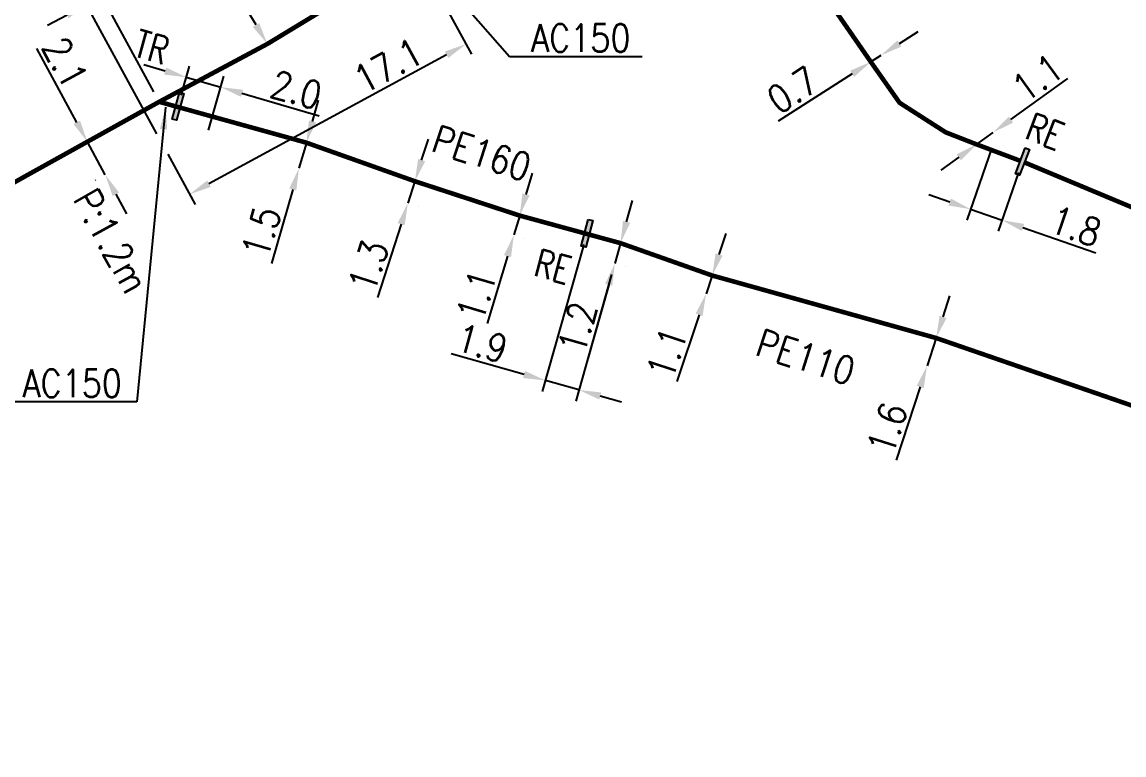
# Model space of a CAD drawing. Header units: millimetres. Extents: x 149996 to 151004, y 126998 to 128018.
# Drawn here: x 150460.7 to 150520.6, y 127291.5 to 127331.4 of the extents above; entities that cross this region are included whole.
import ezdxf
from ezdxf.enums import TextEntityAlignment as Align

# ---------------------------------------------------------------- set-up
doc = ezdxf.new("R2010")
doc.units = ezdxf.units.MM
doc.header["$PDMODE"] = 34
doc.linetypes.add('L_25_AP', pattern=[2000, 1000, 1000])
doc.linetypes.add('L_25_PE', pattern=[2000, 1000, 1000])
doc.layers.get('0').update_dxf_attribs({"linetype": 'CONTINUOUS'})
doc.layers.get('DEFPOINTS').update_dxf_attribs({"linetype": 'CONTINUOUS'})
doc.layers.add('L_150', color=1, linetype='CONTINUOUS')
doc.layers.add('L_340', color=7, linetype='CONTINUOUS')
doc.styles.add('G_ROMANS', font='ROMANS.SHX', dxfattribs={"width": 0.75})
doc.styles.get("Standard").update_dxf_attribs({"font": 'romans.shx', "width": 0.85})
doc.dimstyles.get("Standard").update_dxf_attribs({"dimtxt": 1.5, "dimasz": 1.2, "dimexe": 0.625, "dimexo": 0.625, "dimgap": 0.25, "dimtad": 1, "dimdec": 1, "dimzin": 0, "dimdsep": 46, "dimtxsty": 'Standard', "dimcen": -0.5, "dimadec": 0, "dimazin": 0, "dimtfac": 1, "dimtdec": 1, "dimtmove": 0, "dimatfit": 3, "dimfxl": 0, "dimtolj": 1, "dimtzin": 0, "dimarcsym": 0})

# ---------------------------------------------------------------- blocks, each defined once
blk = doc.blocks.new('*D76')
at = {"layer": 'DEFPOINTS', "color": 0, "linetype": 'Continuous', "transparency": 16777216}
for p in [(150467.444, 127341.183), (150467.444, 127341.183), (150474.027, 127330.206)]:
    blk.add_point(p, dxfattribs=at)
at = {"layer": 'L_150', "color": 0, "linetype": 'Continuous', "lineweight": -2, "transparency": 16777216}
blk.add_line((150473.41, 127331.235), (150468.061, 127340.154), dxfattribs=at)
at = {"layer": 'L_150', "color": 0, "linetype": 'Continuous', "transparency": 16777216}
for points in [[(150468.233, 127340.257), (150467.89, 127340.051), (150467.444, 127341.183)], [(150473.582, 127331.338), (150473.239, 127331.132), (150474.027, 127330.206)]]:
    blk.add_solid(points, dxfattribs=at)
at = {"layer": 'L_150', "color": 0, "linetype": 'Continuous', "transparency": 16777216, "insert": (150471.593, 127336.209), "char_height": 1.5, "attachment_point": 5, "rotation": 300.95354}
blk.add_mtext('\\A1;12.8', dxfattribs=at)
blk = doc.blocks.new('*D321')
at = {"layer": 'DEFPOINTS', "color": 0, "linetype": 'Continuous', "transparency": 16777216}
for p in [(150507.374, 127329.581), (150507.374, 127329.581), (150506.827, 127329.231)]:
    blk.add_point(p, dxfattribs=at)
at = {"layer": 'L_150', "color": 0, "linetype": 'Continuous', "lineweight": -2, "transparency": 16777216}
for p, q in [((150508.385, 127330.228), (150509.396, 127330.875)), ((150507.374, 127329.581), (150506.827, 127329.231)), ((150505.816, 127328.584), (150501.783, 127326.002))]:
    blk.add_line(p, q, dxfattribs=at)
at = {"layer": 'L_150', "color": 0, "linetype": 'Continuous', "transparency": 16777216}
for points in [[(150508.277, 127330.397), (150508.493, 127330.06), (150507.374, 127329.581)], [(150505.708, 127328.752), (150505.924, 127328.415), (150506.827, 127329.231)]]:
    blk.add_solid(points, dxfattribs=at)
at = {"layer": 'L_150', "color": 0, "linetype": 'Continuous', "transparency": 16777216, "insert": (150502.58, 127327.699), "char_height": 1.5, "attachment_point": 5, "rotation": 32.62434}
blk.add_mtext('\\A1;0.7', dxfattribs=at)
blk = doc.blocks.new('*D322')
at = {"layer": 'DEFPOINTS', "color": 0, "linetype": 'Continuous', "transparency": 16777216}
for p in [(150510.381, 127314.22), (150509.884, 127312.699), (150509.884, 127312.699)]:
    blk.add_point(p, dxfattribs=at)
at = {"layer": 'L_150', "color": 0, "linetype": 'Continuous', "lineweight": -2, "transparency": 16777216}
for p, q in [((150510.754, 127315.36), (150511.127, 127316.501)), ((150510.381, 127314.22), (150509.884, 127312.699)), ((150509.511, 127311.558), (150508.21, 127307.576))]:
    blk.add_line(p, q, dxfattribs=at)
at = {"layer": 'L_150', "color": 0, "linetype": 'Continuous', "transparency": 16777216}
for points in [[(150510.564, 127315.422), (150510.944, 127315.298), (150510.381, 127314.22)], [(150509.321, 127311.62), (150509.701, 127311.496), (150509.884, 127312.699)]]:
    blk.add_solid(points, dxfattribs=at)
at = {"layer": 'L_150', "color": 0, "linetype": 'Continuous', "transparency": 16777216, "insert": (150507.723, 127309.308), "char_height": 1.5, "attachment_point": 5, "rotation": 71.8979}
blk.add_mtext('\\A1;1.6', dxfattribs=at)
blk = doc.blocks.new('*D323')
at = {"layer": 'DEFPOINTS', "color": 0, "linetype": 'Continuous', "transparency": 16777216}
for p in [(150498.203, 127317.615), (150497.872, 127316.619), (150497.872, 127316.619)]:
    blk.add_point(p, dxfattribs=at)
at = {"layer": 'L_150', "color": 0, "linetype": 'Continuous', "lineweight": -2, "transparency": 16777216}
for p, q in [((150498.581, 127318.754), (150498.96, 127319.893)), ((150498.203, 127317.615), (150497.872, 127316.619)), ((150497.493, 127315.48), (150496.287, 127311.85))]:
    blk.add_line(p, q, dxfattribs=at)
at = {"layer": 'L_150', "color": 0, "linetype": 'Continuous', "transparency": 16777216}
for points in [[(150498.391, 127318.817), (150498.771, 127318.691), (150498.203, 127317.615)], [(150497.304, 127315.543), (150497.683, 127315.417), (150497.872, 127316.619)]]:
    blk.add_solid(points, dxfattribs=at)
at = {"layer": 'L_150', "color": 0, "linetype": 'Continuous', "transparency": 16777216, "insert": (150495.752, 127313.411), "char_height": 1.5, "attachment_point": 5, "rotation": 71.61981}
blk.add_mtext('\\A1;1.1', dxfattribs=at)
blk = doc.blocks.new('*D324')
at = {"layer": 'DEFPOINTS', "color": 0, "linetype": 'Continuous', "transparency": 16777216}
for p in [(150493.223, 127319.374), (150492.91, 127318.268), (150492.91, 127318.268)]:
    blk.add_point(p, dxfattribs=at)
at = {"layer": 'L_150', "color": 0, "linetype": 'Continuous', "lineweight": -2, "transparency": 16777216}
for p, q in [((150493.55, 127320.529), (150493.876, 127321.684)), ((150493.223, 127319.374), (150492.91, 127318.268)), ((150493.825, 127319.204), (150493.825, 127319.204)), ((150493.512, 127318.097), (150493.512, 127318.097)), ((150492.584, 127317.113), (150491.443, 127313.082))]:
    blk.add_line(p, q, dxfattribs=at)
at = {"layer": 'L_150', "color": 0, "linetype": 'Continuous', "transparency": 16777216}
for points in [[(150493.357, 127320.583), (150493.742, 127320.474), (150493.223, 127319.374)], [(150492.391, 127317.167), (150492.776, 127317.058), (150492.91, 127318.268)]]:
    blk.add_solid(points, dxfattribs=at)
at = {"layer": 'L_150', "color": 0, "linetype": 'Continuous', "transparency": 16777216, "insert": (150490.888, 127314.792), "char_height": 1.5, "attachment_point": 5, "rotation": 74.20716}
blk.add_mtext('\\A1;1.2', dxfattribs=at)
blk = doc.blocks.new('*D325')
at = {"layer": 'DEFPOINTS', "color": 0, "linetype": 'Continuous', "transparency": 16777216}
for p in [(150487.741, 127320.873), (150487.425, 127319.819), (150487.425, 127319.819)]:
    blk.add_point(p, dxfattribs=at)
at = {"layer": 'L_150', "color": 0, "linetype": 'Continuous', "lineweight": -2, "transparency": 16777216}
for p, q in [((150488.086, 127322.022), (150488.431, 127323.171)), ((150487.741, 127320.873), (150487.425, 127319.819)), ((150488.34, 127320.693), (150488.34, 127320.693)), ((150488.023, 127319.639), (150488.023, 127319.639)), ((150487.08, 127318.67), (150485.98, 127315.006))]:
    blk.add_line(p, q, dxfattribs=at)
at = {"layer": 'L_150', "color": 0, "linetype": 'Continuous', "transparency": 16777216}
for points in [[(150487.895, 127322.079), (150488.278, 127321.964), (150487.741, 127320.873)], [(150486.888, 127318.727), (150487.271, 127318.612), (150487.425, 127319.819)]]:
    blk.add_solid(points, dxfattribs=at)
at = {"layer": 'L_150', "color": 0, "linetype": 'Continuous', "transparency": 16777216, "insert": (150485.399, 127316.551), "char_height": 1.5, "attachment_point": 5, "rotation": 73.28661}
blk.add_mtext('\\A1;1.1', dxfattribs=at)
blk = doc.blocks.new('*D326')
at = {"layer": 'DEFPOINTS', "color": 0, "linetype": 'Continuous', "transparency": 16777216}
for p in [(150482.045, 127322.739), (150481.664, 127321.549), (150481.664, 127321.549)]:
    blk.add_point(p, dxfattribs=at)
at = {"layer": 'L_150', "color": 0, "linetype": 'Continuous', "lineweight": -2, "transparency": 16777216}
for p, q in [((150482.411, 127323.882), (150482.777, 127325.025)), ((150482.045, 127322.739), (150481.664, 127321.549)), ((150482.64, 127322.549), (150482.64, 127322.549)), ((150482.259, 127321.358), (150482.259, 127321.358)), ((150481.298, 127320.406), (150480.021, 127316.416))]:
    blk.add_line(p, q, dxfattribs=at)
at = {"layer": 'L_150', "color": 0, "linetype": 'Continuous', "transparency": 16777216}
for points in [[(150482.221, 127323.943), (150482.602, 127323.821), (150482.045, 127322.739)], [(150481.108, 127320.467), (150481.489, 127320.345), (150481.664, 127321.549)]]:
    blk.add_solid(points, dxfattribs=at)
at = {"layer": 'L_150', "color": 0, "linetype": 'Continuous', "transparency": 16777216, "insert": (150479.525, 127318.144), "char_height": 1.5, "attachment_point": 5, "rotation": 72.25213}
blk.add_mtext('\\A1;1.3', dxfattribs=at)
blk = doc.blocks.new('*D327')
at = {"layer": 'DEFPOINTS', "color": 0, "linetype": 'Continuous', "transparency": 16777216}
for p in [(150476.145, 127324.837), (150475.742, 127323.444), (150475.742, 127323.444)]:
    blk.add_point(p, dxfattribs=at)
at = {"layer": 'L_150', "color": 0, "linetype": 'Continuous', "lineweight": -2, "transparency": 16777216}
for p, q in [((150476.479, 127325.99), (150476.813, 127327.142)), ((150476.145, 127324.837), (150475.742, 127323.444)), ((150475.408, 127322.292), (150474.242, 127318.268))]:
    blk.add_line(p, q, dxfattribs=at)
at = {"layer": 'L_150', "color": 0, "linetype": 'Continuous', "transparency": 16777216}
for points in [[(150476.287, 127326.045), (150476.672, 127325.934), (150476.145, 127324.837)], [(150475.216, 127322.347), (150475.6, 127322.236), (150475.742, 127323.444)]]:
    blk.add_solid(points, dxfattribs=at)
at = {"layer": 'L_150', "color": 0, "linetype": 'Continuous', "transparency": 16777216, "insert": (150473.697, 127319.982), "char_height": 1.5, "attachment_point": 5, "rotation": 73.83975}
blk.add_mtext('\\A1;1.5', dxfattribs=at)
blk = doc.blocks.new('*D328')
at = {"layer": 'DEFPOINTS', "color": 0, "linetype": 'Continuous', "transparency": 16777216}
for p in [(150491.399, 127319.907), (150492.91, 127318.268), (150490.965, 127311.391)]:
    blk.add_point(p, dxfattribs=at)
at = {"layer": 'L_340', "color": 0, "linetype": 'Continuous', "lineweight": -2, "transparency": 16777216}
for p, q in [((150491.229, 127319.306), (150488.967, 127311.307)), ((150492.74, 127317.666), (150490.795, 127310.79)), ((150487.982, 127312.235), (150484.01, 127313.359)), ((150490.965, 127311.391), (150489.137, 127311.908)), ((150492.12, 127311.065), (150493.275, 127310.738))]:
    blk.add_line(p, q, dxfattribs=at)
at = {"layer": 'L_340', "color": 0, "linetype": 'Continuous', "transparency": 16777216}
for points in [[(150488.037, 127312.427), (150487.928, 127312.043), (150489.137, 127311.908)], [(150492.174, 127311.257), (150492.066, 127310.872), (150490.965, 127311.391)]]:
    blk.add_solid(points, dxfattribs=at)
at = {"layer": 'L_340', "color": 0, "linetype": 'Continuous', "transparency": 16777216, "insert": (150485.691, 127313.922), "char_height": 1.5, "attachment_point": 5, "rotation": 344.20716}
blk.add_mtext('\\A1;1.9', dxfattribs=at)
blk = doc.blocks.new('L_340_20')
at = {"linetype": 'Continuous'}
blk.add_hatch(color=0, dxfattribs=at).paths.add_polyline_path([(0.125, 0.75), (-0.125, 0.75), (-0.125, -0.75), (0.125, -0.75)])
at = {"color": 0, "linetype": 'Continuous'}
blk.add_lwpolyline([(-0.125, 0.75), (0.125, 0.75), (0.125, -0.75), (-0.125, -0.75)], close=True, dxfattribs=at)
at = {"color": 0, "linetype": 'Continuous', "style": 'G_ROMANS', "width": 0.75}
for tag, height, flags, p in [('RE', 1.5, 8, (0, 3)), ('DEF_LEG', 1.2, 3, (0, -5)), ('DEF_COUP', 1.2, 3, (0, -7.5)), ('DEF_TYPE', 1.2, 3, (0, -10))]:
    blk.add_attdef(tag, text='', height=height, dxfattribs=dict(at, flags=flags)).set_placement(p, align=Align.MIDDLE)
blk = doc.blocks.new('*D329')
at = {"layer": 'DEFPOINTS', "color": 0, "linetype": 'Continuous', "transparency": 16777216}
for p in [(150464.19, 127332.351), (150468.146, 127327.058), (150468.311, 127324.765)]:
    blk.add_point(p, dxfattribs=at)
at = {"layer": 'L_150', "color": 0, "linetype": 'Continuous', "lineweight": -2, "transparency": 16777216}
for p, q in [((150466.079, 127333.377), (150469.76, 127335.377)), ((150467.848, 127327.607), (150464.726, 127333.354)), ((150468.012, 127325.314), (150463.891, 127332.9)), ((150464.19, 127332.351), (150465.025, 127332.805)), ((150463.135, 127331.778), (150462.081, 127331.206))]:
    blk.add_line(p, q, dxfattribs=at)
at = {"layer": 'L_150', "color": 0, "linetype": 'Continuous', "transparency": 16777216}
for points in [[(150465.984, 127333.553), (150466.175, 127333.202), (150465.025, 127332.805)], [(150463.04, 127331.954), (150463.231, 127331.603), (150464.19, 127332.351)]]:
    blk.add_solid(points, dxfattribs=at)
at = {"layer": 'L_150', "color": 0, "linetype": 'Continuous', "transparency": 16777216, "insert": (150467.97, 127335.542), "char_height": 1.5, "attachment_point": 5, "rotation": 28.51079}
blk.add_mtext('\\A1;1.0', dxfattribs=at)
blk = doc.blocks.new('*D330')
at = {"layer": 'DEFPOINTS', "color": 0, "linetype": 'Continuous', "transparency": 16777216}
for p in [(150483.178, 127333.22), (150468.311, 127324.765), (150469.796, 127322.03)]:
    blk.add_point(p, dxfattribs=at)
at = {"layer": 'L_340', "color": 0, "linetype": 'Continuous', "lineweight": -2, "transparency": 16777216}
for p, q in [((150483.476, 127332.67), (150485.121, 127329.643)), ((150483.768, 127329.62), (150470.851, 127322.603)), ((150468.609, 127324.215), (150470.094, 127321.481))]:
    blk.add_line(p, q, dxfattribs=at)
at = {"layer": 'L_340', "color": 0, "linetype": 'Continuous', "transparency": 16777216}
for points in [[(150483.672, 127329.795), (150483.863, 127329.444), (150484.822, 127330.193)], [(150470.755, 127322.779), (150470.946, 127322.427), (150469.796, 127322.03)]]:
    blk.add_solid(points, dxfattribs=at)
at = {"layer": 'L_340', "color": 0, "linetype": 'Continuous', "transparency": 16777216, "insert": (150480.591, 127329.032), "char_height": 1.5, "attachment_point": 5, "rotation": 28.51079}
blk.add_mtext('\\A1;17.1', dxfattribs=at)
blk = doc.blocks.new('*D331')
at = {"layer": 'DEFPOINTS', "color": 0, "linetype": 'Continuous', "transparency": 16777216}
for p in [(150464.25, 127324.892), (150465.218, 127323.085), (150465.229, 127323.09)]:
    blk.add_point(p, dxfattribs=at)
at = {"layer": 'L_150', "color": 0, "linetype": 'Continuous', "lineweight": -2, "transparency": 16777216}
for p, q in [((150463.667, 127325.941), (150461.488, 127329.952)), ((150463.701, 127324.593), (150463.69, 127324.588)), ((150465.218, 127323.085), (150464.24, 127324.886)), ((150464.679, 127322.792), (150464.669, 127322.786)), ((150465.791, 127322.03), (150466.364, 127320.976))]:
    blk.add_line(p, q, dxfattribs=at)
at = {"layer": 'L_150', "color": 0, "linetype": 'Continuous', "transparency": 16777216}
for points in [[(150463.843, 127326.036), (150463.491, 127325.845), (150464.24, 127324.886)], [(150465.967, 127322.126), (150465.615, 127321.935), (150465.218, 127323.085)]]:
    blk.add_solid(points, dxfattribs=at)
at = {"layer": 'L_150', "color": 0, "linetype": 'Continuous', "transparency": 16777216, "insert": (150463.036, 127329.196), "char_height": 1.5, "attachment_point": 5, "rotation": 298.51079}
blk.add_mtext('\\A1;2.1', dxfattribs=at)
blk = doc.blocks.new('*D332')
at = {"layer": 'DEFPOINTS', "color": 0, "linetype": 'Continuous', "transparency": 16777216}
for p in [(150471.493, 127327.854), (150469.162, 127326.813), (150470.644, 127324.922)]:
    blk.add_point(p, dxfattribs=at)
at = {"layer": 'L_340', "color": 0, "linetype": 'Continuous', "lineweight": -2, "transparency": 16777216}
for p, q in [((150468.468, 127328.73), (150467.315, 127329.064)), ((150469.336, 127327.414), (150469.794, 127328.997)), ((150469.62, 127328.396), (150471.493, 127327.854)), ((150470.818, 127325.522), (150471.667, 127328.454)), ((150472.646, 127327.52), (150476.845, 127326.303))]:
    blk.add_line(p, q, dxfattribs=at)
at = {"layer": 'L_340', "color": 0, "linetype": 'Continuous', "transparency": 16777216}
for points in [[(150468.524, 127328.923), (150468.412, 127328.538), (150469.62, 127328.396)], [(150472.702, 127327.712), (150472.59, 127327.328), (150471.493, 127327.854)]]:
    blk.add_solid(points, dxfattribs=at)
at = {"layer": 'L_340', "color": 0, "linetype": 'Continuous', "transparency": 16777216, "insert": (150475.6, 127327.705), "char_height": 1.5, "attachment_point": 5, "rotation": 343.83975}
blk.add_mtext('\\A1;2.0', dxfattribs=at)
blk = doc.blocks.new('L_340_19')
at = {"linetype": 'Continuous'}
blk.add_hatch(color=0, dxfattribs=at).paths.add_polyline_path([(0.125, 0.75), (-0.125, 0.75), (-0.125, -0.75), (0.125, -0.75)])
at = {"color": 0, "linetype": 'Continuous'}
blk.add_lwpolyline([(-0.125, 0.75), (0.125, 0.75), (0.125, -0.75), (-0.125, -0.75)], close=True, dxfattribs=at)
at = {"color": 0, "linetype": 'Continuous', "style": 'G_ROMANS', "width": 0.75}
for tag, height, flags, p in [('TR', 1.5, 8, (0, 3)), ('DEF_LEG', 1.2, 3, (0, -5)), ('DEF_COUP', 1.2, 3, (0, -7.5)), ('DEF_TYPE', 1.2, 3, (0, -10))]:
    blk.add_attdef(tag, text='', height=height, dxfattribs=dict(at, flags=flags)).set_placement(p, align=Align.MIDDLE)
blk = doc.blocks.new('*D336')
at = {"layer": 'DEFPOINTS', "color": 0, "linetype": 'Continuous', "transparency": 16777216}
for p in [(150513.471, 127325.388), (150512.579, 127324.743), (150512.579, 127324.743)]:
    blk.add_point(p, dxfattribs=at)
at = {"layer": 'L_150', "color": 0, "linetype": 'Continuous', "lineweight": -2, "transparency": 16777216}
for p, q in [((150514.444, 127326.09), (150517.544, 127328.33)), ((150512.579, 127324.743), (150513.471, 127325.388)), ((150511.607, 127324.041), (150510.634, 127323.338))]:
    blk.add_line(p, q, dxfattribs=at)
at = {"layer": 'L_150', "color": 0, "linetype": 'Continuous', "transparency": 16777216}
for points in [[(150514.327, 127326.252), (150514.561, 127325.928), (150513.471, 127325.388)], [(150511.49, 127324.203), (150511.724, 127323.879), (150512.579, 127324.743)]]:
    blk.add_solid(points, dxfattribs=at)
at = {"layer": 'L_150', "color": 0, "linetype": 'Continuous', "transparency": 16777216, "insert": (150515.895, 127328.372), "char_height": 1.5, "attachment_point": 5, "rotation": 35.84673}
blk.add_mtext('\\A1;1.1', dxfattribs=at)
blk = doc.blocks.new('*D337')
at = {"layer": 'DEFPOINTS', "color": 0, "linetype": 'Continuous', "transparency": 16777216}
for p in [(150513.616, 127325.154), (150515.065, 127323.807), (150513.96, 127320.624)]:
    blk.add_point(p, dxfattribs=at)
at = {"layer": 'L_340', "color": 0, "linetype": 'Continuous', "lineweight": -2, "transparency": 16777216}
for p, q in [((150513.411, 127324.563), (150512.045, 127320.627)), ((150514.86, 127323.217), (150513.755, 127320.033)), ((150511.116, 127321.611), (150509.982, 127322.004)), ((150512.25, 127321.217), (150513.96, 127320.624)), ((150515.093, 127320.23), (150519.051, 127318.856))]:
    blk.add_line(p, q, dxfattribs=at)
at = {"layer": 'L_340', "color": 0, "linetype": 'Continuous', "transparency": 16777216}
for points in [[(150511.182, 127321.8), (150511.05, 127321.422), (150512.25, 127321.217)], [(150515.159, 127320.419), (150515.028, 127320.041), (150513.96, 127320.624)]]:
    blk.add_solid(points, dxfattribs=at)
at = {"layer": 'L_340', "color": 0, "linetype": 'Continuous', "transparency": 16777216, "insert": (150517.967, 127320.291), "char_height": 1.5, "attachment_point": 5, "rotation": 340.85691}
blk.add_mtext('\\A1;1.8', dxfattribs=at)

msp = doc.modelspace()

# ---------------------------------------------------------------- linework, layer by layer
at = {"layer": 'L_150', "linetype": 'L_25_AP', "flags": 128}
msp.add_lwpolyline([(150434.264, 127308.361, 0.25, 0.25, 0), (150434.291, 127308.376, 0.25, 0.25, 0), (150443.604, 127313.261, 0.25, 0.25, 0), (150447.061, 127315.282, 0.25, 0.25, 0), (150452.126, 127318.152, 0.25, 0.25, 0), (150464.25, 127324.892, 0.25, 0.25, 0), (150468.146, 127327.058, 0.25, 0.25, 0), (150474.027, 127330.206, 0.25, 0.25, 0), (150482.785, 127335.518, 0.25, 0.25, 0), (150487.63, 127338.238, 0.25, 0.25, 0), (150494.105, 127341.679, 0.25, 0.25, 0), (150496.867, 127343.311, 0.25, 0.25, 0), (150499.767, 127346.435, 0.25, 0.25, 0), (150514.199, 127355.187, 0.25, 0.25, 0), (150514.199, 127355.187, 0.25, 0.25, 0), (150514.199, 127355.187, 0.25, 0.25, 0), (150528.812, 127367.279, 0.25, 0.25, 0), (150545.32, 127378.859, 0.25, 0.25, 0), (150561.258, 127390.105, 0.25, 0.25, 0), (150571.191, 127396.942, 0.25, 0.25, 0), (150580.254, 127403.431, 0.25, 0.25, 0), (150580.254, 127403.431, 0.25, 0.25, 0), (150590.84, 127410.855, 0.25, 0.25, 0), (150598.739, 127416.353, 0.25, 0.25, 0), (150609.03, 127423.661, 0.25, 0.25, 0), (150617.662, 127429.791, 0.25, 0.25, 0), (150622.463, 127433.094, 0.25, 0.25, 0), (150631.453, 127439.524, 0.25, 0.25, 0), (150639.625, 127445.115, 0.25, 0.25, 0), (150642.716, 127447.195, 0.25, 0.25, 0), (150643.304, 127447.445, 0.25, 0.25, 0), (150643.753, 127447.893, 0.25, 0.25, 0), (150645.902, 127449.34, 0.25, 0.25, 0), (150653.828, 127455.174, 0.25, 0.25, 0), (150660.924, 127460.183, 0.25, 0.25, 0), (150665.585, 127463.377, 0.25, 0.25, 0), (150672.854, 127468.598, 0.25, 0.25, 0), (150672.854, 127468.598, 0.25, 0.25, 0), (150677.653, 127471.935, 0.25, 0.25, 0), (150685.062, 127477.14, 0.25, 0.25, 0), (150710.297, 127494.455, 0.25, 0.25, 0), (150710.297, 127494.455, 0.25, 0.25, 0), (150722.17, 127503.007, 0.25, 0.25, 0), (150731.599, 127509.678, 0.25, 0.25, 0), (150738.496, 127514.494, 0.25, 0.25, 0), (150742.261, 127517.201, 0.25, 0.25, 0), (150752.545, 127524.679, 0.25, 0.25, 0), (150762.316, 127531.311, 0.25, 0.25, 0), (150767.027, 127534.583, 0.25, 0.25, 0), (150774.41, 127539.762, 0.25, 0.25, 0), (150783.664, 127546.397, 0.25, 0.25, 0), (150789.563, 127550.595, 0.25, 0.25, 0), (150798.156, 127555.872, 0.25, 0.25, 0), (150799.101, 127556.028, 0.25, 0.25, 0), (150806.381, 127559.075, 0.25, 0.25, 0), (150821.608, 127562.942, 0, 0, 0)], format="xyseb", dxfattribs=at)
at = {"layer": 'L_150', "linetype": 'L_25_PE', "const_width": 0.25, "flags": 128}
for points in [[(150496.353, 127343.007), (150498.831, 127340.458), (150501.094, 127337.512), (150501.094, 127337.512), (150506.827, 127329.231), (150508.391, 127327.006), (150510.901, 127325.398), (150512.579, 127324.743), (150514.948, 127323.851)], [(150468.146, 127327.058), (150476.145, 127324.837), (150482.045, 127322.739), (150487.741, 127320.873), (150493.223, 127319.374), (150498.203, 127317.615), (150510.381, 127314.215), (150522.811, 127309.925), (150534.107, 127306.288), (150535.487, 127305.844), (150549.065, 127301.473), (150558.52, 127298.33), (150571.676, 127294.178), (150577.561, 127292.025), (150589.583, 127287.666), (150595.84, 127285.308), (150605.486, 127281.864), (150623.053, 127275.592), (150626.582, 127274.236), (150631.869, 127272.184), (150648.109, 127266.307), (150654.466, 127263.999), (150666.953, 127259.481), (150678.819, 127255.162), (150692.242, 127250.335), (150710.723, 127243.553), (150717.819, 127240.732), (150719.62, 127239.621), (150720.286, 127237.838)], [(150799.322, 127226.509), (150785.493, 127226.893), (150772.145, 127230.197), (150759.634, 127234.85), (150749.161, 127238.42), (150734.128, 127243.521), (150724.082, 127247.431), (150722.278, 127248.055), (150707.411, 127253.276), (150694.191, 127258.17), (150674.181, 127265.259), (150656.161, 127272.154), (150641.843, 127277.148), (150626.708, 127282.619), (150619.524, 127285.042), (150604.76, 127290.711), (150583.212, 127298.471), (150579.455, 127299.845), (150560.681, 127306.589), (150549.979, 127310.408), (150545.071, 127312.123), (150542.152, 127313.174), (150542.152, 127313.174), (150535.244, 127316.001), (150534.989, 127315.299), (150533.813, 127315.724), (150532.546, 127316.183), (150532.648, 127316.465), (150515.182, 127323.763)]]:
    msp.add_lwpolyline(points, dxfattribs=at)

# ---------------------------------------------------------------- block references
at = {"layer": 'L_340'}
ref = msp.add_blockref('L_340_19', (150469.162, 127326.813), dxfattribs=dict(at, rotation=344.587867279924))
ref.add_attrib('TR', 'TR', dxfattribs={"layer": '0', "color": 0, "linetype": 'Continuous', "height": 1.5, "rotation": 344.58787, "style": 'G_ROMANS', "width": 0.75, "flags": 8}).set_placement((150467.735, 127330.035), align=Align.MIDDLE)
ref = msp.add_blockref('L_340_20', (150515.065, 127323.807), dxfattribs=dict(at, rotation=339.370352111477))
ref.add_attrib('RE', 'RE', dxfattribs={"layer": '0', "color": 0, "linetype": 'Continuous', "height": 1.5, "rotation": 339.37035, "style": 'G_ROMANS', "width": 0.75, "flags": 8}).set_placement((150516.296, 127325.453), align=Align.MIDDLE)
ref = msp.add_blockref('L_340_20', (150491.399, 127319.907), dxfattribs=dict(at, rotation=345.2166766775039))
ref.add_attrib('RE', 'RE', dxfattribs={"layer": '0', "color": 0, "linetype": 'Continuous', "height": 1.5, "rotation": 345.21668, "style": 'G_ROMANS', "width": 0.75, "flags": 8}).set_placement((150489.55, 127318.115), align=Align.MIDDLE)

# ---------------------------------------------------------------- texts
at = {"layer": 'L_150', "linetype": 'Continuous', "width": 0.85}
for s, rotation, p in [('PE160', 341.94572, (150485.676, 127324.267)), ('P:1.2m', 299, (150465.537, 127319.495)), ('PE110', 341.94572, (150503.289, 127313.181))]:
    msp.add_text(s, height=1.5, rotation=rotation, dxfattribs=at).set_placement(p, align=Align.MIDDLE)
at = {"layer": 'L_150', "linetype": 'Continuous', "char_height": 1.5, "attachment_point": 9}
for insert in [(150493.765, 127329.779), (150466.124, 127310.998)]:
    msp.add_mtext('\\A1;AC150', dxfattribs=dict(at, insert=insert))

# ---------------------------------------------------------------- dimensions: what is measured, and where the dimension line sits
at = {"layer": 'L_150', "linetype": 'Continuous'}
for base, p1, p2, angle, picture, middle in [((150467.444, 127341.183), (150474.027, 127330.206), (150467.444, 127341.183), 120.95354, '*D76', (150470.736, 127335.695)), ((150464.1898, 127332.3511), (150468.1463, 127327.0577), (150468.3108, 127324.7646), 28.51079, '*D329', (150468.4469, 127334.6636)), ((150465.21817, 127323.08469), (150464.25009, 127324.89174), (150465.2286, 127323.09035), 118.51079, '*D331', (150462.15761, 127328.71902)), ((150507.374, 127329.581), (150506.827, 127329.231), (150507.374, 127329.581), 212.62434, '*D321', (150503.119, 127326.857)), ((150512.579, 127324.743), (150513.471, 127325.388), (150512.579, 127324.743), 35.84673, '*D336', (150516.48, 127327.562)), ((150475.7419, 127323.4443), (150476.145471, 127324.837006), (150475.7419, 127323.4443), 73.839753, '*D327', (150474.657924, 127319.703546)), ((150481.6642, 127321.5488), (150482.04524, 127322.73931), (150481.6642, 127321.5488), 72.25213, '*D326', (150480.477, 127317.83951)), ((150487.425, 127319.819), (150487.741, 127320.873), (150487.425, 127319.819), 73.28661, '*D325', (150486.357, 127316.263)), ((150492.9102, 127318.2676), (150493.2232, 127319.3742), (150492.9102, 127318.2676), 74.20716, '*D324', (150491.8502, 127314.52)), ((150497.8718, 127316.619), (150498.202887072, 127317.615434318), (150497.8718, 127316.619), 71.619805372, '*D323', (150496.701170709, 127313.095892946)), ((150509.884, 127312.699), (150510.381, 127314.22), (150509.884, 127312.699), 71.8979, '*D322', (150508.674, 127308.997))]:
    dim = msp.add_linear_dim(base=base, p1=p1, p2=p2, angle=angle, dimstyle='Standard', override={"dimexe": 0.625, "dimtad": 1, "dimse1": 0, "dimse2": 0, "dimtmove": 0, "dimatfit": 3}, dxfattribs=at)
    dim.commit()
    dim.dimension.update_dxf_attribs({"geometry": picture, "text_midpoint": middle, "dimtype": 160})
at = {"layer": 'L_340', "linetype": 'Continuous'}
for base, p1, p2, angle, picture, middle in [((150469.796, 127322.03), (150483.178, 127333.22), (150468.311, 127324.765), 28.51079, '*D330', (150481.068, 127328.153)), ((150471.49345, 127327.8537), (150469.16176, 127326.81343), (150470.6438, 127324.9216), 163.83975, '*D332', (150475.32167, 127326.74437)), ((150513.96, 127320.624), (150513.616, 127325.154), (150515.065, 127323.807), 340.85691, '*D337', (150517.639, 127319.346)), ((150490.965, 127311.391), (150491.399, 127319.907), (150492.91, 127318.268), 164.20716, '*D328', (150485.419, 127312.96))]:
    dim = msp.add_linear_dim(base=base, p1=p1, p2=p2, angle=angle, dimstyle='Standard', override={"dimexe": 0.625, "dimtad": 1, "dimse1": 0, "dimse2": 0, "dimtmove": 0, "dimatfit": 3}, dxfattribs=at)
    dim.commit()
    dim.dimension.update_dxf_attribs({"geometry": picture, "text_midpoint": middle, "dimtype": 160})

# ---------------------------------------------------------------- leaders
at = {"layer": 'L_150', "linetype": 'Continuous', "annotation_type": 0, "has_hookline": 1, "text_width": 5.768}
for points, hookline_direction in [([(150482.606, 127334.756), (150487.182, 127329.529), (150488.382, 127329.529)], 0), ([(150468.497, 127326.762), (150466.939, 127310.748), (150465.739, 127310.748)], 1)]:
    msp.add_leader(points, dimstyle='Standard', override={"dimexe": 0.625, "dimtad": 1, "dimse1": 0, "dimse2": 0, "dimtmove": 0, "dimatfit": 3}, dxfattribs=dict(at, hookline_direction=hookline_direction))

doc.saveas('drawing.dxf')
